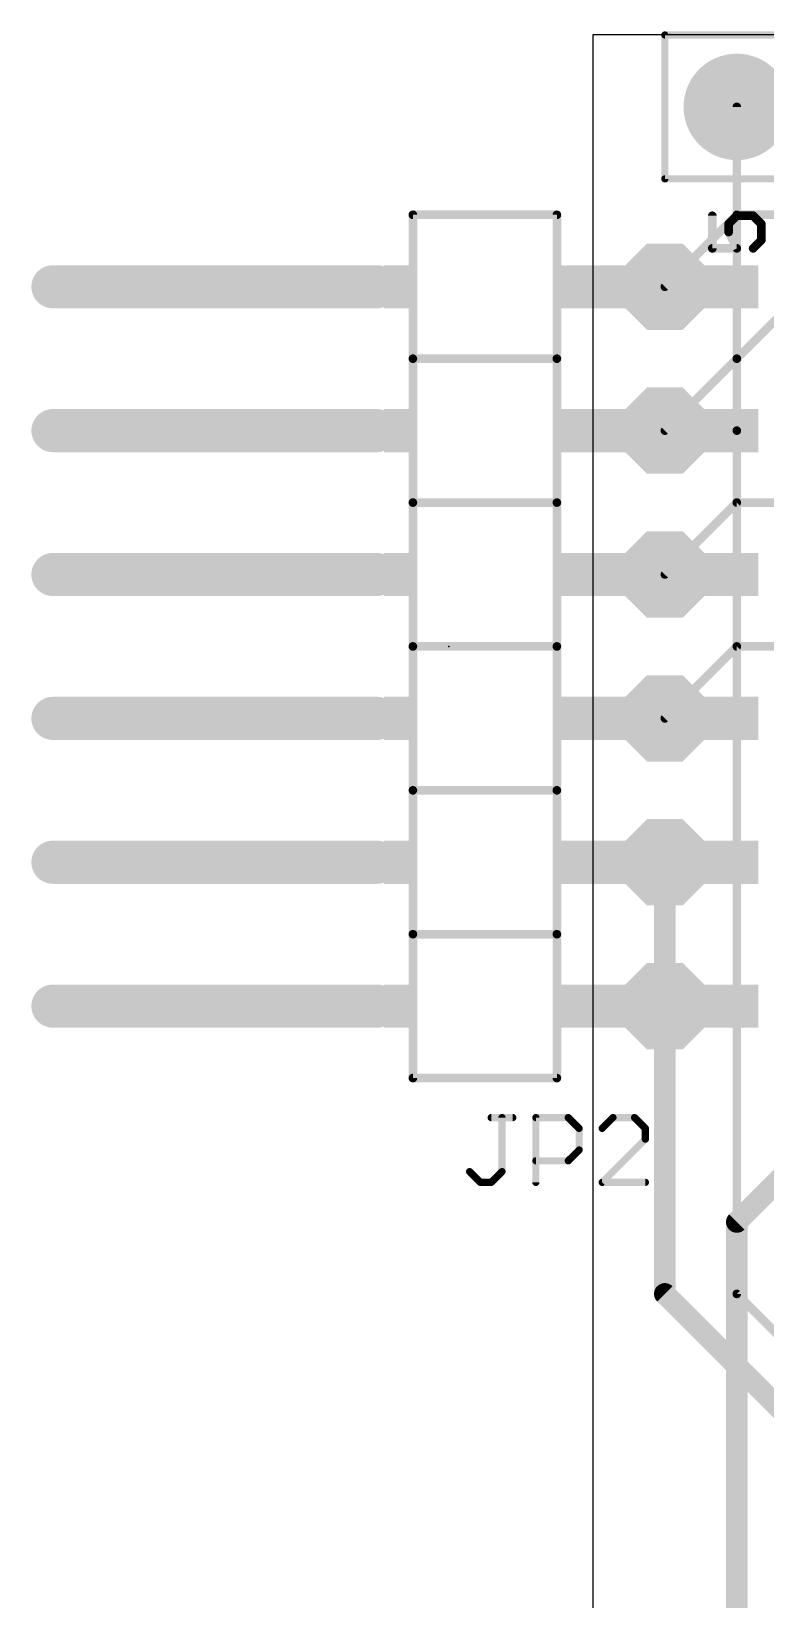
# Model space of a CAD drawing. Extents: x -6 to 117, y 1 to 54.
# Drawn here: x -6.1 to 6.86, y 25.08 to 52.77 of the extents above; entities that cross this region are included whole.
import ezdxf

# ---------------------------------------------------------------- set-up
doc = ezdxf.new("R2010")
doc.units = 0
for name, color, linetype in [('1', 14, 'CONTINUOUS'), ('16', 174, 'CONTINUOUS'), ('17', 94, 'CONTINUOUS'), ('18', 94, 'CONTINUOUS'), ('20', 178, 'CONTINUOUS'), ('21', 251, 'CONTINUOUS'), ('23', 178, 'CONTINUOUS'), ('25', 251, 'CONTINUOUS'), ('51', 251, 'CONTINUOUS')]:
    doc.layers.add(name, color=color, linetype=linetype)

# ---------------------------------------------------------------- blocks, each defined once
blk = doc.blocks.new('RECT')
blk.add_solid([(-0.5, -0.5), (0.5, -0.5), (-0.5, 0.5), (0.5, 0.5)])
blk = doc.blocks.new('OCTAGONP')
at = {"const_width": 0.5}
blk.add_lwpolyline([(-0.25, -0.1036), (-0.25, 0.1036), (-0.1036, 0.25), (0.1036, 0.25), (0.25, 0.1036), (0.25, -0.1036), (0.1036, -0.25), (-0.1036, -0.25), (-0.25, -0.1036), (-0.25, 0.1036)], dxfattribs=at)
blk = doc.blocks.new('ROUNDP')
at = {"const_width": 0.5}
blk.add_lwpolyline([(0, -0.25, 1), (0, 0.25, 1), (0, -0.25)], format="xyb", dxfattribs=at)
blk = doc.blocks.new('ROUNDV')
at = {"const_width": 0.5}
blk.add_lwpolyline([(0, -0.25, 1), (0, 0.25, 1), (0, -0.25)], format="xyb", dxfattribs=at)

msp = doc.modelspace()

# ---------------------------------------------------------------- linework, layer by layer
at = {"layer": '1'}
for points, const_width in [([(6.35, 51.435), (6.35, 46.99)], 0.1524), ([(6.35, 46.99), (5.08, 45.72)], 0.1524), ([(6.35, 30.48), (6.35, 45.72)], 0.1524), ([(5.08, 38.1), (5.08, 35.56)], 0.381), ([(5.08, 35.56), (5.08, 30.48)], 0.381), ([(5.08, 30.48), (12.7, 22.86)], 0.381), ([(13.97, 22.86), (6.35, 30.48)], 0.1524)]:
    msp.add_lwpolyline(points, dxfattribs=dict(at, const_width=const_width))
for points, const_width in [([(6.3881, 51.435, 1), (6.3119, 51.435)], 0.0762), ([(6.3119, 46.99, 1), (6.3881, 46.99)], 0.0762), ([(6.3769, 46.9631, 1), (6.3231, 47.0169)], 0.0762), ([(5.0531, 45.7469, 1), (5.1069, 45.6931)], 0.0762), ([(6.3881, 45.72, 1), (6.3119, 45.72)], 0.0762), ([(5.1753, 38.1, 1), (4.9848, 38.1)], 0.1905), ([(5.1753, 35.56, 1), (4.9848, 35.56)], 0.1905), ([(4.9848, 35.56, 1), (5.1753, 35.56)], 0.1905), ([(5.1474, 30.5474, 1), (5.0126, 30.4126)], 0.1905), ([(4.9848, 30.48, 1), (5.1753, 30.48)], 0.1905), ([(6.3119, 30.48, 1), (6.3881, 30.48)], 0.0762), ([(6.3769, 30.5069, 1), (6.3231, 30.4531)], 0.0762)]:
    msp.add_lwpolyline(points, format="xyb", dxfattribs=dict(at, const_width=const_width))
at = {"layer": '16'}
for points, const_width in [([(6.35, 49.53), (5.08, 48.26)], 0.1524), ([(10.16, 49.53), (6.35, 49.53)], 0.1524), ([(6.35, 46.99), (7.62, 48.26)], 0.1524), ([(6.35, 45.72), (6.35, 46.99)], 0.1524), ([(6.35, 44.45), (5.08, 43.18)], 0.1524), ([(8.89, 44.45), (6.35, 44.45)], 0.1524), ([(6.35, 41.91), (5.08, 40.64)], 0.1524), ([(8.89, 41.91), (6.35, 41.91)], 0.1524), ([(6.35, 31.75), (7.62, 33.02)], 0.381), ([(6.35, 15.24), (6.35, 31.75)], 0.381)]:
    msp.add_lwpolyline(points, dxfattribs=dict(at, const_width=const_width))
for points, const_width in [([(6.35, 49.5681, 1), (6.35, 49.4919)], 0.0762), ([(6.3769, 49.5031, 1), (6.3231, 49.5569)], 0.0762), ([(5.0531, 48.2869, 1), (5.1069, 48.2331)], 0.0762), ([(6.3881, 46.99, 1), (6.3119, 46.99)], 0.0762), ([(6.3231, 47.0169, 1), (6.3769, 46.9631)], 0.0762), ([(6.3119, 45.72, 1), (6.3881, 45.72)], 0.0762), ([(6.35, 44.4881, 1), (6.35, 44.4119)], 0.0762), ([(6.3769, 44.4231, 1), (6.3231, 44.4769)], 0.0762), ([(5.0531, 43.2069, 1), (5.1069, 43.1531)], 0.0762), ([(6.35, 41.9481, 1), (6.35, 41.8719)], 0.0762), ([(6.3769, 41.8831, 1), (6.3231, 41.9369)], 0.0762), ([(5.0531, 40.6669, 1), (5.1069, 40.6131)], 0.0762), ([(6.2826, 31.8174, 1), (6.4174, 31.6826)], 0.1905), ([(6.4453, 31.75, 1), (6.2548, 31.75)], 0.1905)]:
    msp.add_lwpolyline(points, format="xyb", dxfattribs=dict(at, const_width=const_width))
at = {"layer": '20'}
for p, q in [((3.81, 52.705), (3.81, 2.54)), ((53.34, 52.705), (3.81, 52.705))]:
    msp.add_line(p, q, dxfattribs=at)
at = {"layer": '21'}
for points, const_width in [([(3.175, 49.53), (0.635, 49.53)], 0.1524), ([(0.635, 49.53), (0.635, 46.99)], 0.1524), ([(3.175, 46.99), (3.175, 49.53)], 0.1524), ([(-5.715, 48.26), (0, 48.26)], 0.762), ([(3.175, 46.99), (0.635, 46.99)], 0.1524), ([(0.635, 46.99), (0.635, 44.45)], 0.1524), ([(3.175, 44.45), (3.175, 46.99)], 0.1524), ([(-5.715, 45.72), (0, 45.72)], 0.762), ([(3.175, 44.45), (0.635, 44.45)], 0.1524), ([(0.635, 44.45), (0.635, 41.91)], 0.1524), ([(3.175, 41.91), (3.175, 44.45)], 0.1524), ([(-5.715, 43.18), (0, 43.18)], 0.762), ([(3.175, 41.91), (0.635, 41.91)], 0.1524), ([(0.635, 41.91), (0.635, 39.37)], 0.1524), ([(3.175, 39.37), (3.175, 41.91)], 0.1524), ([(-5.715, 40.64), (0, 40.64)], 0.762), ([(3.175, 39.37), (0.635, 39.37)], 0.1524), ([(0.635, 39.37), (0.635, 36.83)], 0.1524), ([(3.175, 36.83), (3.175, 39.37)], 0.1524), ([(-5.715, 38.1), (0, 38.1)], 0.762), ([(3.175, 36.83), (0.635, 36.83)], 0.1524), ([(0.635, 36.83), (0.635, 34.29)], 0.1524), ([(3.175, 34.29), (3.175, 36.83)], 0.1524), ([(-5.715, 35.56), (0, 35.56)], 0.762), ([(0.635, 34.29), (3.175, 34.29)], 0.1524)]:
    msp.add_lwpolyline(points, dxfattribs=dict(at, const_width=const_width))
for points, const_width in [([(0.635, 49.5681, 1), (0.635, 49.4919)], 0.0762), ([(0.6731, 49.53, 1), (0.5969, 49.53)], 0.0762), ([(3.2131, 49.53, 1), (3.1369, 49.53)], 0.0762), ([(3.175, 49.4919, 1), (3.175, 49.5681)], 0.0762), ([(-5.715, 48.4505, 1), (-5.715, 48.0695)], 0.381), ([(0, 48.0695, 1), (0, 48.4505)], 0.381), ([(0.635, 47.0281, 1), (0.635, 46.9519)], 0.0762), ([(0.6731, 46.99, 1), (0.5969, 46.99)], 0.0762), ([(0.5969, 46.99, 1), (0.6731, 46.99)], 0.0762), ([(3.2131, 46.99, 1), (3.1369, 46.99)], 0.0762), ([(3.1369, 46.99, 1), (3.2131, 46.99)], 0.0762), ([(3.175, 46.9519, 1), (3.175, 47.0281)], 0.0762), ([(-5.715, 45.9105, 1), (-5.715, 45.5295)], 0.381), ([(0, 45.5295, 1), (0, 45.9105)], 0.381), ([(0.635, 44.4881, 1), (0.635, 44.4119)], 0.0762), ([(0.6731, 44.45, 1), (0.5969, 44.45)], 0.0762), ([(0.5969, 44.45, 1), (0.6731, 44.45)], 0.0762), ([(3.2131, 44.45, 1), (3.1369, 44.45)], 0.0762), ([(3.1369, 44.45, 1), (3.2131, 44.45)], 0.0762), ([(3.175, 44.4119, 1), (3.175, 44.4881)], 0.0762), ([(-5.715, 43.3705, 1), (-5.715, 42.9895)], 0.381), ([(0, 42.9895, 1), (0, 43.3705)], 0.381), ([(0.635, 41.9481, 1), (0.635, 41.8719)], 0.0762), ([(0.6731, 41.91, 1), (0.5969, 41.91)], 0.0762), ([(0.5969, 41.91, 1), (0.6731, 41.91)], 0.0762), ([(3.2131, 41.91, 1), (3.1369, 41.91)], 0.0762), ([(3.1369, 41.91, 1), (3.2131, 41.91)], 0.0762), ([(3.175, 41.8719, 1), (3.175, 41.9481)], 0.0762), ([(-5.715, 40.8305, 1), (-5.715, 40.4495)], 0.381), ([(0, 40.4495, 1), (0, 40.8305)], 0.381), ([(0.635, 39.4081, 1), (0.635, 39.3319)], 0.0762), ([(0.6731, 39.37, 1), (0.5969, 39.37)], 0.0762), ([(0.5969, 39.37, 1), (0.6731, 39.37)], 0.0762), ([(3.2131, 39.37, 1), (3.1369, 39.37)], 0.0762), ([(3.1369, 39.37, 1), (3.2131, 39.37)], 0.0762), ([(3.175, 39.3319, 1), (3.175, 39.4081)], 0.0762), ([(-5.715, 38.2905, 1), (-5.715, 37.9095)], 0.381), ([(0, 37.9095, 1), (0, 38.2905)], 0.381), ([(0.635, 36.8681, 1), (0.635, 36.7919)], 0.0762), ([(0.6731, 36.83, 1), (0.5969, 36.83)], 0.0762), ([(0.5969, 36.83, 1), (0.6731, 36.83)], 0.0762), ([(3.2131, 36.83, 1), (3.1369, 36.83)], 0.0762), ([(3.1369, 36.83, 1), (3.2131, 36.83)], 0.0762), ([(3.175, 36.7919, 1), (3.175, 36.8681)], 0.0762), ([(-5.715, 35.7505, 1), (-5.715, 35.3695)], 0.381), ([(0, 35.3695, 1), (0, 35.7505)], 0.381), ([(0.635, 34.3281, 1), (0.635, 34.2519)], 0.0762), ([(3.175, 34.2519, 1), (3.175, 34.3281)], 0.0762), ([(0.5969, 34.29, 1), (0.6731, 34.29)], 0.0762), ([(3.1369, 34.29, 1), (3.2131, 34.29)], 0.0762)]:
    msp.add_lwpolyline(points, format="xyb", dxfattribs=dict(at, const_width=const_width))
at = {"layer": '23'}
msp.add_point((1.27, 41.91), dxfattribs=at)
at = {"layer": '25', "const_width": 0.127}
for points in [[(2.0166, 33.5925), (2.398, 33.5925)], [(2.2073, 32.6392), (2.2073, 33.5925)], [(2.8047, 32.4485), (2.8047, 33.5925)], [(2.8047, 33.5925), (3.3767, 33.5925)], [(3.3767, 33.5925), (3.5674, 33.4018)], [(4.1648, 33.5925), (3.9741, 33.4018)], [(4.5461, 33.5925), (4.1648, 33.5925)], [(4.7367, 33.4018), (4.5461, 33.5925)], [(3.5674, 33.4018), (3.5674, 33.0205)], [(3.9741, 32.4485), (4.7367, 33.2112)], [(4.7367, 33.2112), (4.7367, 33.4018)], [(3.5674, 33.0205), (3.3767, 32.8298)], [(1.6353, 32.6392), (1.826, 32.4485)], [(2.0166, 32.4485), (2.2073, 32.6392)], [(3.3767, 32.8298), (2.8047, 32.8298)], [(1.826, 32.4485), (2.0166, 32.4485)], [(4.7367, 32.4485), (3.9741, 32.4485)]]:
    msp.add_lwpolyline(points, dxfattribs=at)
at = {"layer": '25', "const_width": 0.0635}
for points in [[(2.0166, 33.6242, 1), (2.0166, 33.5607)], [(2.239, 33.5925, 1), (2.1755, 33.5925)], [(2.398, 33.5607, 1), (2.398, 33.6242)], [(2.8365, 33.5925, 1), (2.7729, 33.5925)], [(2.8047, 33.6242, 1), (2.8047, 33.5607)], [(3.3991, 33.6149, 1), (3.3542, 33.57)], [(3.3767, 33.5607, 1), (3.3767, 33.6242)], [(4.1648, 33.6242, 1), (4.1648, 33.5607)], [(4.1872, 33.57, 1), (4.1423, 33.6149)], [(4.5685, 33.6149, 1), (4.5236, 33.57)], [(4.5461, 33.5607, 1), (4.5461, 33.6242)], [(3.5991, 33.4018, 1), (3.5356, 33.4018)], [(3.5449, 33.3794, 1), (3.5898, 33.4243)], [(3.9516, 33.4243, 1), (3.9965, 33.3794)], [(4.7685, 33.4018, 1), (4.705, 33.4018)], [(4.705, 33.2112, 1), (4.7685, 33.2112)], [(4.7143, 33.3794, 1), (4.7592, 33.4243)], [(4.7592, 33.1887, 1), (4.7143, 33.2336)], [(3.5356, 33.0205, 1), (3.5991, 33.0205)], [(3.5898, 32.998, 1), (3.5449, 33.0429)], [(1.6578, 32.6616, 1), (1.6129, 32.6167)], [(2.1755, 32.6392, 1), (2.239, 32.6392)], [(2.2297, 32.6167, 1), (2.1848, 32.6616)], [(2.8047, 32.8616, 1), (2.8047, 32.7981)], [(3.3542, 32.8523, 1), (3.3991, 32.8074)], [(3.3767, 32.7981, 1), (3.3767, 32.8616)], [(1.826, 32.4803, 1), (1.826, 32.4168)], [(1.8035, 32.426, 1), (1.8484, 32.471)], [(1.9942, 32.471, 1), (2.0391, 32.426)], [(2.0166, 32.4168, 1), (2.0166, 32.4803)], [(2.7729, 32.4485, 1), (2.8365, 32.4485)], [(3.9516, 32.471, 1), (3.9965, 32.426)], [(3.9741, 32.4803, 1), (3.9741, 32.4168)], [(4.7367, 32.4168, 1), (4.7367, 32.4803)]]:
    msp.add_lwpolyline(points, format="xyb", dxfattribs=at)
at = {"layer": '51'}
for points, const_width in [([(5.08, 52.7368, 1), (5.08, 52.6733)], 0.0635), ([(5.1117, 52.705, 1), (5.0483, 52.705)], 0.0635), ([(5.08, 50.1968, 1), (5.08, 50.1332)], 0.0635), ([(5.0483, 50.165, 1), (5.1117, 50.165)], 0.0635), ([(5.9556, 49.5136, 1), (5.8794, 49.5136)], 0.0762), ([(6.3496, 49.5517, 1), (6.3496, 49.4755)], 0.0762), ([(6.3766, 49.4867, 1), (6.3227, 49.5405)], 0.0762), ([(6.6647, 49.5405, 1), (6.6108, 49.4867)], 0.0762), ([(6.6377, 49.4755, 1), (6.6377, 49.5517)], 0.0762), ([(6.1786, 49.3965, 1), (6.2325, 49.3426)], 0.0762), ([(6.2437, 49.3696, 1), (6.1675, 49.3696)], 0.0762), ([(6.2397, 49.2425, 1), (6.1715, 49.2085)], 0.0762), ([(6.8199, 49.3696, 1), (6.7437, 49.3696)], 0.0762), ([(6.7549, 49.3426, 1), (6.8087, 49.3965)], 0.0762), ([(5.9175, 48.9755, 1), (5.9175, 48.8993)], 0.0762), ([(6.1675, 49.2255, 1), (6.2437, 49.2255)], 0.0762), ([(6.3496, 48.8993, 1), (6.3496, 48.9755)], 0.0762), ([(6.7437, 49.0814, 1), (6.8199, 49.0814)], 0.0762), ([(6.8087, 49.0545, 1), (6.7549, 49.1084)], 0.0762), ([(5.8794, 48.9374, 1), (5.9556, 48.9374)], 0.0762), ([(6.3156, 48.9203, 1), (6.3837, 48.9544)], 0.0762), ([(6.6108, 48.9643, 1), (6.6647, 48.9104)], 0.0762)]:
    msp.add_lwpolyline(points, format="xyb", dxfattribs=dict(at, const_width=const_width))
for points, const_width in [([(5.08, 50.165), (5.08, 52.705)], 0.127), ([(5.08, 52.705), (20.32, 52.705)], 0.127), ([(20.32, 50.165), (5.08, 50.165)], 0.127), ([(5.9175, 49.5136), (5.9175, 48.9374)], 0.1524), ([(6.2056, 49.3696), (6.3496, 49.5136)], 0.1524), ([(6.3496, 49.5136), (6.6377, 49.5136)], 0.1524), ([(6.6377, 49.5136), (6.7818, 49.3696)], 0.1524), ([(6.2056, 49.2255), (6.2056, 49.3696)], 0.1524), ([(6.3496, 48.9374), (6.2056, 49.2255)], 0.1524), ([(6.7818, 49.3696), (6.7818, 49.0814)], 0.1524), ([(5.9175, 48.9374), (6.3496, 48.9374)], 0.1524), ([(6.7818, 49.0814), (6.6377, 48.9374)], 0.1524)]:
    msp.add_lwpolyline(points, dxfattribs=dict(at, const_width=const_width))

# ---------------------------------------------------------------- block references
at = {"layer": '17'}
for name, p, xscale, yscale, rotation in [('ROUNDP', (6.35, 51.435), 1.8796, 1.8796, 180), ('ROUNDP', (6.35, 51.435), 1.8796, 1.8796, 180), ('OCTAGONP', (5.08, 48.26), 1.524, 1.524, 90), ('OCTAGONP', (5.08, 48.26), 1.524, 1.524, 90), ('OCTAGONP', (5.08, 45.72), 1.524, 1.524, 90), ('OCTAGONP', (5.08, 45.72), 1.524, 1.524, 90), ('OCTAGONP', (5.08, 43.18), 1.524, 1.524, 90), ('OCTAGONP', (5.08, 43.18), 1.524, 1.524, 90), ('OCTAGONP', (5.08, 40.64), 1.524, 1.524, 90), ('OCTAGONP', (5.08, 40.64), 1.524, 1.524, 90), ('OCTAGONP', (5.08, 38.1), 1.524, 1.524, 90), ('OCTAGONP', (5.08, 38.1), 1.524, 1.524, 90), ('OCTAGONP', (5.08, 35.56), 1.524, 1.524, 90), ('OCTAGONP', (5.08, 35.56), 1.524, 1.524, 90)]:
    msp.add_blockref(name, p, dxfattribs=dict(at, xscale=xscale, yscale=yscale, rotation=rotation))
at = {"layer": '18', "xscale": 0.6096, "yscale": 0.6096}
msp.add_blockref('ROUNDV', (6.35, 45.72), dxfattribs=at)
msp.add_blockref('ROUNDV', (6.35, 45.72), dxfattribs=at)
at = {"layer": '21', "xscale": 0.762, "rotation": 90}
for p, yscale in [((0.381, 48.26), 0.508), ((3.683, 48.26), 1.016), ((6.35, 48.26), 0.762), ((0.381, 45.72), 0.508), ((3.683, 45.72), 1.016), ((6.35, 45.72), 0.762), ((0.381, 43.18), 0.508), ((3.683, 43.18), 1.016), ((6.35, 43.18), 0.762), ((0.381, 40.64), 0.508), ((3.683, 40.64), 1.016), ((6.35, 40.64), 0.762), ((0.381, 38.1), 0.508), ((3.683, 38.1), 1.016), ((6.35, 38.1), 0.762), ((0.381, 35.56), 0.508), ((3.683, 35.56), 1.016), ((6.35, 35.56), 0.762)]:
    msp.add_blockref('RECT', p, dxfattribs=dict(at, yscale=yscale))
at = {"layer": '51', "xscale": 0.762, "yscale": 1.778, "rotation": 90}
for p in [(5.08, 48.26), (5.08, 45.72), (5.08, 43.18), (5.08, 40.64), (5.08, 38.1), (5.08, 35.56)]:
    msp.add_blockref('RECT', p, dxfattribs=at)

doc.saveas('drawing.dxf')
